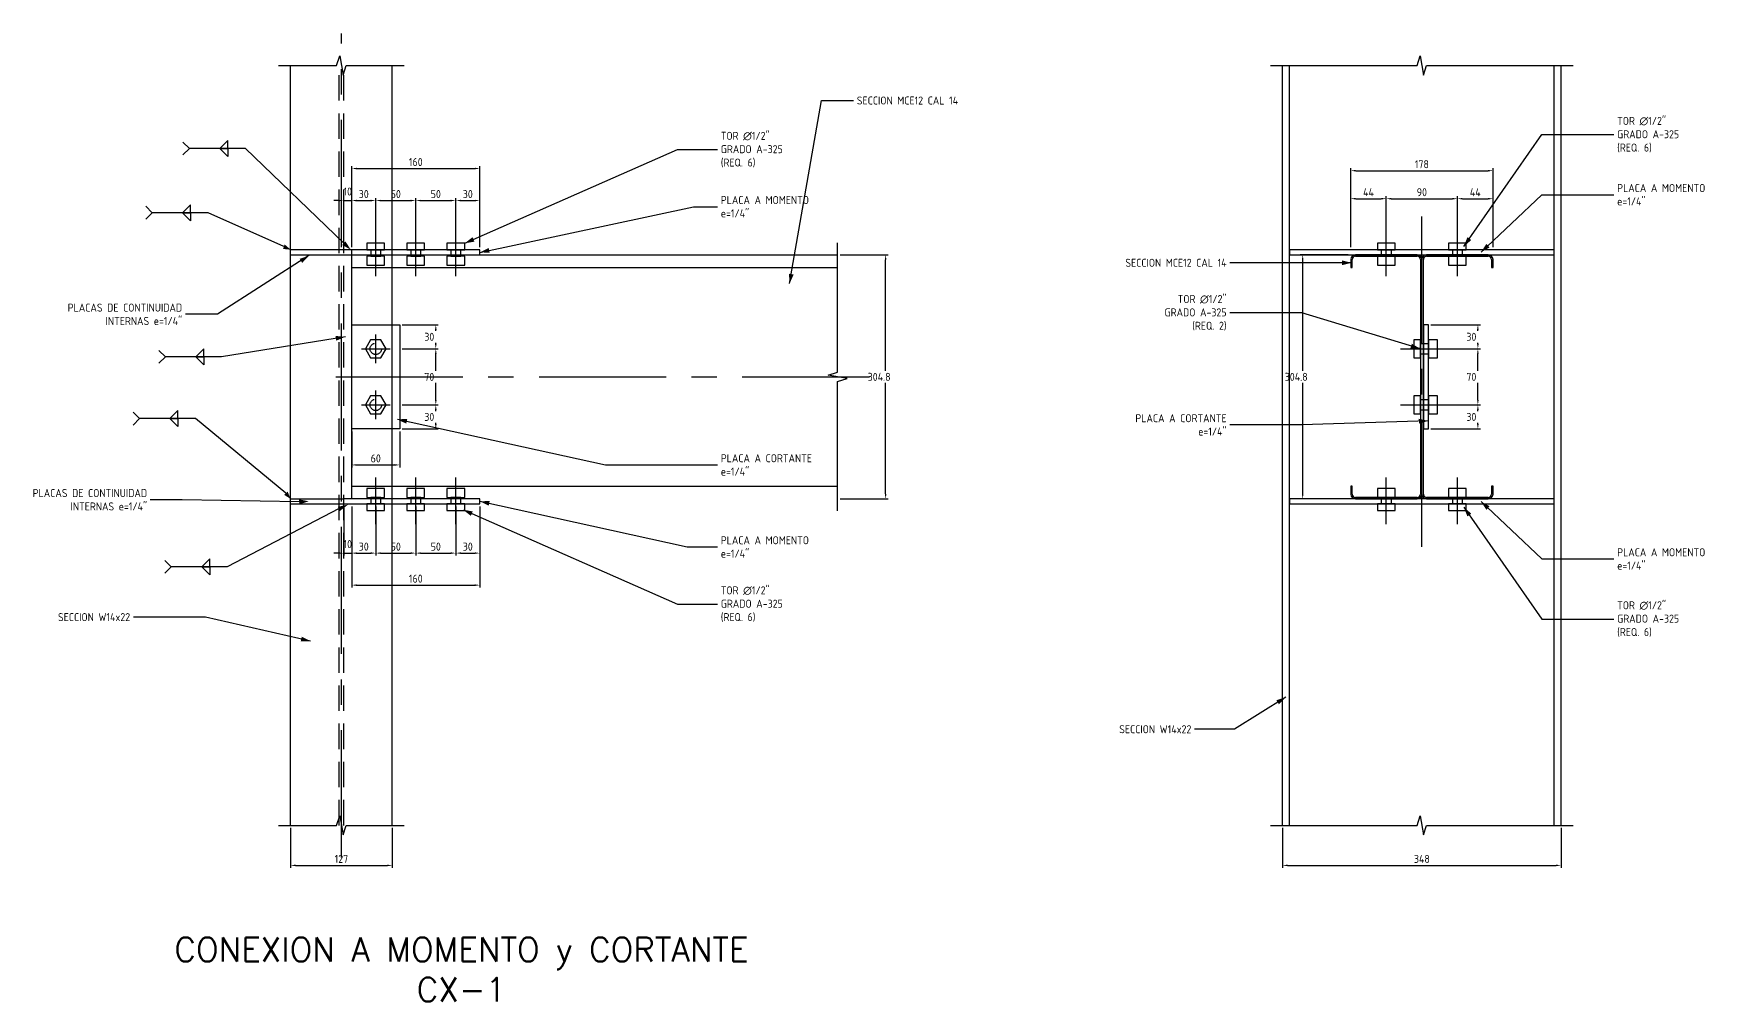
# Model space of a CAD drawing. Header units: millimetres. Extents: x -446 to 3740, y -2580 to 600.
# Drawn here: x -385 to 1703, y -780 to 429 of the extents above; entities that cross this region are included whole.
import ezdxf

# ---------------------------------------------------------------- set-up
doc = ezdxf.new("R2010")
doc.units = ezdxf.units.MM
doc.header["$LTSCALE"] = 5
doc.linetypes.add('CENTER', pattern=[50.8, 31.75, -6.35, 6.35, -6.35])
doc.linetypes.add('HIDDEN', pattern=[9.525, 6.35, -3.175])
doc.layers.add('TRAZO-01', color=8, linetype='Continuous')
doc.layers.add('TRAZOS-01', color=8, linetype='Continuous')
doc.styles.add('ISO Proportional', font='isocp.shx')
doc.styles.add('X200-000', font='simplex.shx')
doc.dimstyles.new('STD 05', dxfattribs={"dimscale": 5, "dimtxt": 2, "dimasz": 1.25, "dimexe": 0.625, "dimexo": 0.625, "dimtad": 1, "dimtih": 1, "dimtoh": 1, "dimzin": 12, "dimdsep": 46, "dimtxsty": 'ISO Proportional', "dimcen": 2.5, "dimclrt": 2, "dimazin": 3, "dimtfac": 1, "dimtmove": 0, "dimatfit": 1})

# ---------------------------------------------------------------- blocks, each defined once
blk = doc.blocks.new('*D3')
at = {"layer": 'Defpoints', "color": 0, "transparency": 16777216}
for p in [(92.9, 220.1), (42.9, 158.8), (92.9, 136.4)]:
    blk.add_point(p, dxfattribs=at)
at = {"layer": 'TRAZO-01', "color": 0, "lineweight": -2, "transparency": 16777216}
for p, q in [((42.9, 161.9), (42.9, 223.2)), ((49.1, 220.1), (86.6, 220.1)), ((92.9, 139.5), (92.9, 223.2))]:
    blk.add_line(p, q, dxfattribs=at)
at = {"layer": 'TRAZO-01', "color": 0, "transparency": 16777216}
for points in [[(49.1, 221.1), (49.1, 219.1), (42.9, 220.1)], [(86.6, 221.1), (86.6, 219.1), (92.9, 220.1)]]:
    blk.add_solid(points, dxfattribs=at)
at = {"layer": 'TRAZO-01', "color": 2, "transparency": 16777216, "insert": (67.9, 228.2), "char_height": 10, "attachment_point": 5, "style": 'ISO Proportional'}
blk.add_mtext('50', dxfattribs=at)
blk = doc.blocks.new('*D4')
at = {"layer": 'Defpoints', "color": 0, "transparency": 16777216}
for p in [(142.9, 220.1), (92.9, 158.8), (142.9, 159.4)]:
    blk.add_point(p, dxfattribs=at)
at = {"layer": 'TRAZO-01', "color": 0, "lineweight": -2, "transparency": 16777216}
for p, q in [((92.9, 161.9), (92.9, 223.2)), ((99.1, 220.1), (136.7, 220.1)), ((142.9, 162.5), (142.9, 223.2))]:
    blk.add_line(p, q, dxfattribs=at)
at = {"layer": 'TRAZO-01', "color": 0, "transparency": 16777216}
for points in [[(99.1, 221.1), (99.1, 219.1), (92.9, 220.1)], [(136.7, 221.1), (136.7, 219.1), (142.9, 220.1)]]:
    blk.add_solid(points, dxfattribs=at)
at = {"layer": 'TRAZO-01', "color": 2, "transparency": 16777216, "insert": (117.9, 228.2), "char_height": 10, "attachment_point": 5, "style": 'ISO Proportional'}
blk.add_mtext('50', dxfattribs=at)
blk = doc.blocks.new('*D5')
at = {"layer": 'Defpoints', "color": 0, "transparency": 16777216}
for p in [(172.9, 220.1), (142.9, 158.8), (172.9, 158.8)]:
    blk.add_point(p, dxfattribs=at)
at = {"layer": 'TRAZO-01', "color": 0, "lineweight": -2, "transparency": 16777216}
for p, q in [((142.9, 161.9), (142.9, 223.2)), ((149.2, 220.1), (166.7, 220.1)), ((172.9, 161.9), (172.9, 223.2))]:
    blk.add_line(p, q, dxfattribs=at)
at = {"layer": 'TRAZO-01', "color": 0, "transparency": 16777216}
for points in [[(149.2, 221.1), (149.2, 219.1), (142.9, 220.1)], [(166.7, 221.1), (166.7, 219.1), (172.9, 220.1)]]:
    blk.add_solid(points, dxfattribs=at)
at = {"layer": 'TRAZO-01', "color": 2, "transparency": 16777216, "insert": (157.9, 228.2), "char_height": 10, "attachment_point": 5, "style": 'ISO Proportional'}
blk.add_mtext('30', dxfattribs=at)
blk = doc.blocks.new('*D6')
at = {"layer": 'Defpoints', "color": 0, "transparency": 16777216}
for p in [(172.9, 260.1), (12.9, 158.8), (172.9, 158.8)]:
    blk.add_point(p, dxfattribs=at)
at = {"layer": 'TRAZO-01', "color": 0, "lineweight": -2, "transparency": 16777216}
for p, q in [((12.9, 161.9), (12.9, 263.2)), ((19.1, 260.1), (166.7, 260.1)), ((172.9, 161.9), (172.9, 263.2))]:
    blk.add_line(p, q, dxfattribs=at)
at = {"layer": 'TRAZO-01', "color": 0, "transparency": 16777216}
for points in [[(19.1, 261.1), (19.1, 259.1), (12.9, 260.1)], [(166.7, 261.1), (166.7, 259.1), (172.9, 260.1)]]:
    blk.add_solid(points, dxfattribs=at)
at = {"layer": 'TRAZO-01', "color": 2, "transparency": 16777216, "insert": (92.9, 268.2), "char_height": 10, "attachment_point": 5, "style": 'ISO Proportional'}
blk.add_mtext('160', dxfattribs=at)
blk = doc.blocks.new('*D9')
at = {"layer": 'Defpoints', "color": 0, "transparency": 16777216}
for p in [(42.9, -158.8), (92.9, -158.8), (92.9, -220.1)]:
    blk.add_point(p, dxfattribs=at)
at = {"layer": 'TRAZO-01', "color": 0, "lineweight": -2, "transparency": 16777216}
for p, q in [((42.9, -161.9), (42.9, -223.2)), ((92.9, -161.9), (92.9, -223.2)), ((49.1, -220.1), (86.7, -220.1))]:
    blk.add_line(p, q, dxfattribs=at)
at = {"layer": 'TRAZO-01', "color": 0, "transparency": 16777216}
for points in [[(49.1, -219.1), (49.1, -221.1), (42.9, -220.1)], [(86.7, -219.1), (86.7, -221.1), (92.9, -220.1)]]:
    blk.add_solid(points, dxfattribs=at)
at = {"layer": 'TRAZO-01', "color": 2, "transparency": 16777216, "insert": (67.9, -212), "char_height": 10, "attachment_point": 5, "style": 'ISO Proportional'}
blk.add_mtext('50', dxfattribs=at)
blk = doc.blocks.new('*D10')
at = {"layer": 'Defpoints', "color": 0, "transparency": 16777216}
for p in [(92.9, -158.8), (142.9, -158.8), (142.9, -220.1)]:
    blk.add_point(p, dxfattribs=at)
at = {"layer": 'TRAZO-01', "color": 0, "lineweight": -2, "transparency": 16777216}
for p, q in [((92.9, -161.9), (92.9, -223.2)), ((142.9, -161.9), (142.9, -223.2)), ((99.2, -220.1), (136.7, -220.1))]:
    blk.add_line(p, q, dxfattribs=at)
at = {"layer": 'TRAZO-01', "color": 0, "transparency": 16777216}
for points in [[(99.2, -219.1), (99.2, -221.1), (92.9, -220.1)], [(136.7, -219.1), (136.7, -221.1), (142.9, -220.1)]]:
    blk.add_solid(points, dxfattribs=at)
at = {"layer": 'TRAZO-01', "color": 2, "transparency": 16777216, "insert": (117.9, -212), "char_height": 10, "attachment_point": 5, "style": 'ISO Proportional'}
blk.add_mtext('50', dxfattribs=at)
blk = doc.blocks.new('*D11')
at = {"layer": 'Defpoints', "color": 0, "transparency": 16777216}
for p in [(142.9, -158.8), (172.9, -158.8), (172.9, -220.1)]:
    blk.add_point(p, dxfattribs=at)
at = {"layer": 'TRAZO-01', "color": 0, "lineweight": -2, "transparency": 16777216}
for p, q in [((142.9, -161.9), (142.9, -223.2)), ((172.9, -161.9), (172.9, -223.2)), ((149.2, -220.1), (166.7, -220.1))]:
    blk.add_line(p, q, dxfattribs=at)
at = {"layer": 'TRAZO-01', "color": 0, "transparency": 16777216}
for points in [[(149.2, -219.1), (149.2, -221.1), (142.9, -220.1)], [(166.7, -219.1), (166.7, -221.1), (172.9, -220.1)]]:
    blk.add_solid(points, dxfattribs=at)
at = {"layer": 'TRAZO-01', "color": 2, "transparency": 16777216, "insert": (157.9, -212), "char_height": 10, "attachment_point": 5, "style": 'ISO Proportional'}
blk.add_mtext('30', dxfattribs=at)
blk = doc.blocks.new('*D14')
at = {"layer": 'Defpoints', "color": 0, "transparency": 16777216}
for p in [(12.9, -65), (72.9, -65), (72.9, -110)]:
    blk.add_point(p, dxfattribs=at)
at = {"layer": 'TRAZO-01', "color": 0, "lineweight": -2, "transparency": 16777216}
for p, q in [((12.9, -68.1), (12.9, -113.1)), ((72.9, -68.1), (72.9, -113.1)), ((19.1, -110), (66.7, -110))]:
    blk.add_line(p, q, dxfattribs=at)
at = {"layer": 'TRAZO-01', "color": 0, "transparency": 16777216}
for points in [[(19.1, -109), (19.1, -111), (12.9, -110)], [(66.7, -109), (66.7, -111), (72.9, -110)]]:
    blk.add_solid(points, dxfattribs=at)
at = {"layer": 'TRAZO-01', "color": 2, "transparency": 16777216, "insert": (42.9, -101.9), "char_height": 10, "attachment_point": 5, "style": 'ISO Proportional'}
blk.add_mtext('60', dxfattribs=at)
blk = doc.blocks.new('*D67')
at = {"layer": 'Defpoints', "color": 0, "transparency": 16777216}
for p in [(1305.5, 222.4), (1261.1, 158.8), (1305.5, 158.8)]:
    blk.add_point(p, dxfattribs=at)
at = {"layer": 'TRAZO-01', "color": 0, "lineweight": -2, "transparency": 16777216}
for p, q in [((1261.1, 161.9), (1261.1, 225.5)), ((1267.3, 222.4), (1299.3, 222.4)), ((1305.5, 161.9), (1305.5, 225.5))]:
    blk.add_line(p, q, dxfattribs=at)
at = {"layer": 'TRAZO-01', "color": 0, "transparency": 16777216}
for points in [[(1267.3, 223.4), (1267.3, 221.4), (1261.1, 222.4)], [(1299.3, 223.4), (1299.3, 221.4), (1305.5, 222.4)]]:
    blk.add_solid(points, dxfattribs=at)
at = {"layer": 'TRAZO-01', "color": 2, "transparency": 16777216, "insert": (1283.3, 230.5), "char_height": 10, "width": 31.414, "attachment_point": 5, "style": 'ISO Proportional'}
blk.add_mtext('44', dxfattribs=at)
blk = doc.blocks.new('*D68')
at = {"layer": 'Defpoints', "color": 0, "transparency": 16777216}
for p in [(1394.5, 222.4), (1305.5, 158.8), (1394.5, 158.8)]:
    blk.add_point(p, dxfattribs=at)
at = {"layer": 'TRAZO-01', "color": 0, "lineweight": -2, "transparency": 16777216}
for p, q in [((1305.5, 161.9), (1305.5, 225.5)), ((1311.8, 222.4), (1388.2, 222.4)), ((1394.5, 161.9), (1394.5, 225.5))]:
    blk.add_line(p, q, dxfattribs=at)
at = {"layer": 'TRAZO-01', "color": 0, "transparency": 16777216}
for points in [[(1311.8, 223.4), (1311.8, 221.4), (1305.5, 222.4)], [(1388.2, 223.4), (1388.2, 221.4), (1394.5, 222.4)]]:
    blk.add_solid(points, dxfattribs=at)
at = {"layer": 'TRAZO-01', "color": 2, "transparency": 16777216, "insert": (1350, 230.5), "char_height": 10, "attachment_point": 5, "style": 'ISO Proportional'}
blk.add_mtext('90', dxfattribs=at)
blk = doc.blocks.new('*D69')
at = {"layer": 'Defpoints', "color": 0, "transparency": 16777216}
for p in [(1438.9, 222.4), (1394.5, 158.8), (1438.9, 158.8)]:
    blk.add_point(p, dxfattribs=at)
at = {"layer": 'TRAZO-01', "color": 0, "lineweight": -2, "transparency": 16777216}
for p, q in [((1394.5, 161.9), (1394.5, 225.5)), ((1400.7, 222.4), (1432.7, 222.4)), ((1438.9, 161.9), (1438.9, 225.5))]:
    blk.add_line(p, q, dxfattribs=at)
at = {"layer": 'TRAZO-01', "color": 0, "transparency": 16777216}
for points in [[(1400.7, 223.4), (1400.7, 221.4), (1394.5, 222.4)], [(1432.7, 223.4), (1432.7, 221.4), (1438.9, 222.4)]]:
    blk.add_solid(points, dxfattribs=at)
at = {"layer": 'TRAZO-01', "color": 2, "transparency": 16777216, "insert": (1416.7, 230.5), "char_height": 10, "attachment_point": 5, "style": 'ISO Proportional'}
blk.add_mtext('44', dxfattribs=at)
blk = doc.blocks.new('*D70')
at = {"layer": 'Defpoints', "color": 0, "transparency": 16777216}
for p in [(1438.9, 257.4), (1261.1, 158.8), (1438.9, 158.8)]:
    blk.add_point(p, dxfattribs=at)
at = {"layer": 'TRAZO-01', "color": 0, "lineweight": -2, "transparency": 16777216}
for p, q in [((1261.1, 161.9), (1261.1, 260.5)), ((1267.3, 257.4), (1432.7, 257.4)), ((1438.9, 161.9), (1438.9, 260.5))]:
    blk.add_line(p, q, dxfattribs=at)
at = {"layer": 'TRAZO-01', "color": 0, "transparency": 16777216}
for points in [[(1267.3, 258.4), (1267.3, 256.4), (1261.1, 257.4)], [(1432.7, 258.4), (1432.7, 256.4), (1438.9, 257.4)]]:
    blk.add_solid(points, dxfattribs=at)
at = {"layer": 'TRAZO-01', "color": 2, "transparency": 16777216, "insert": (1350, 265.5), "char_height": 10, "width": 26, "attachment_point": 5, "style": 'ISO Proportional'}
blk.add_mtext('178', dxfattribs=at)

msp = doc.modelspace()

# ---------------------------------------------------------------- linework, layer by layer
at = {"layer": 'TRAZOS-01', "color": 1, "linetype": 'CENTER'}
for p, q in [((0, -600), (0, 428.75)), ((1350, -212.4), (1350, 212.4)), ((1350, -212.4), (1350, 212.4)), ((42.9, 125.5), (42.9, 183.75)), ((92.899, 125.5), (92.899, 183.75)), ((142.903, 125.5), (142.903, 183.75)), ((1305.55, 125.5), (1305.55, 183.75)), ((1394.45, 125.5), (1394.45, 183.75)), ((42.9, 17), (42.9, 53)), ((24.9, 35), (60.9, 35)), ((1323.1, 35), (1383.25, 35)), ((-7.1, 0), (660, 0)), ((42.9, -53), (42.9, -17)), ((24.9, -35), (60.9, -35)), ((1323.1, -35), (1383.25, -35)), ((42.9, -183.75), (42.9, -125.5)), ((92.9, -183.75), (92.9, -125.5)), ((142.9, -183.75), (142.9, -125.5)), ((1305.55, -183.75), (1305.55, -125.5)), ((1394.45, -183.75), (1394.45, -125.5))]:
    msp.add_line(p, q, dxfattribs=at)
at = {"layer": 'TRAZOS-01', "color": 7}
for p, q in [((-63.5, -560), (-63.5, 388.75)), ((63.5, -560), (63.5, 388.75)), ((1176, -560), (1176, 388.75)), ((1184.5, -560), (1184.5, 388.75)), ((1515.5, -560), (1515.5, 388.75)), ((1524, -560), (1524, 388.75))]:
    msp.add_line(p, q, dxfattribs=at)
at = {"layer": 'TRAZOS-01', "color": 8, "linetype": 'HIDDEN'}
for p, q in [((-2.9, -560), (-2.9, 388.75)), ((2.9, -560), (2.9, 388.75))]:
    msp.add_line(p, q, dxfattribs=at)
at = {"layer": 'TRAZOS-01', "color": 2}
for p, q in [((560, 116.4), (600, 345)), ((600, 345), (640, 345)), ((-190, 285.1), (-198, 293.1)), ((1402.45, 162.75), (1500, 302.4)), ((1500, 302.4), (1590, 302.4)), ((-190, 285.1), (-198, 277.1)), ((-120, 285.1), (-190, 285.1)), ((2.9, 166.857), (-120, 285.1)), ((154.003, 166.75), (420, 283.75)), ((420, 283.75), (470, 283.75)), ((-236.5, 204.964), (-244.5, 212.964)), ((172.903, 155.4), (440, 212.4)), ((440, 212.4), (470, 212.4)), ((1423.9, 155.575), (1500, 227.4)), ((1500, 227.4), (1590, 227.4)), ((-236.5, 204.964), (-244.5, 196.964)), ((-166.5, 204.964), (-236.5, 204.964)), ((-72, 162.564), (-166.5, 204.964)), ((-40.522, 151.306), (-155.022, 78.056)), ((1200, 142.4), (1110, 142.4)), ((1262.1, 142.4), (1200, 142.4)), ((-155.022, 78.056), (-195.022, 78.056)), ((1200, 80), (1110, 80)), ((1348.1, 35), (1200, 80)), ((4.9, 50), (-150, 25)), ((-220, 25), (-228, 33)), ((-220, 25), (-228, 17)), ((-150, 25), (-220, 25)), ((-252.291, -52.143), (-260.291, -44.143)), ((-252.291, -52.143), (-260.291, -60.143)), ((-182.291, -52.143), (-252.291, -52.143)), ((-69.42, -145.206), (-182.291, -52.143)), ((69.9, -53), (330, -110)), ((1200, -60), (1110, -60)), ((1358.25, -55), (1200, -60)), ((330, -110), (470, -110)), ((-198.806, -153.46), (-238.806, -153.46)), ((-52.76, -155.983), (-198.806, -153.46)), ((-2.9, -164.502), (-142.611, -237.118)), ((172.9, -155.4), (432, -212.4)), ((1402.45, -162.75), (1500, -302.4)), ((1423.9, -155.575), (1500, -227.4)), ((162.9, -170.75), (420, -283.75)), ((-212.611, -237.118), (-220.611, -229.118)), ((432, -212.4), (470, -212.4)), ((1500, -227.4), (1590, -227.4)), ((-212.611, -237.118), (-220.611, -245.118)), ((-142.611, -237.118), (-212.611, -237.118)), ((420, -283.75), (470, -283.75)), ((-170, -300), (-260, -300)), ((-38.5, -330), (-170, -300)), ((1500, -302.4), (1590, -302.4)), ((1180, -400), (1116, -440)), ((1116, -440), (1066, -440))]:
    msp.add_line(p, q, dxfattribs=at)
at = {"layer": 'TRAZOS-01', "color": 40, "linetype": 'HIDDEN', "true_color": 0xf8d731}
msp.add_line((12.9, 152.4), (12.9, 158.75), dxfattribs=at)
at = {"layer": 'TRAZOS-01', "color": 4, "linetype": 'Continuous'}
msp.add_line((12.9, -152.4), (12.9, 152.4), dxfattribs=at)
at = {"layer": 'TRAZOS-01', "color": 4}
for p, q in [((63.5, 152.4), (620, 152.4)), ((1261.1, 146.503), (1261.1, 136.4)), ((1262.997, 136.4), (1262.997, 146.503)), ((1344.103, 152.4), (1266.997, 152.4)), ((1266.997, 150.503), (1344.103, 150.503)), ((1348.103, 146.503), (1348.103, -146.503)), ((1351.897, -146.503), (1351.897, 146.503)), ((1433.003, 152.4), (1355.897, 152.4)), ((1355.897, 150.503), (1433.003, 150.503)), ((1437.003, 146.503), (1437.003, 136.4)), ((1438.9, 136.4), (1438.9, 146.503)), ((12.9, 136.4), (63.5, 136.4)), ((63.5, 136.4), (620, 136.4)), ((1261.1, 136.4), (1262.997, 136.4)), ((1437.003, 136.4), (1438.9, 136.4)), ((12.9, -136.4), (63.5, -136.4)), ((63.5, -136.4), (620, -136.4)), ((1262.997, -136.4), (1261.1, -136.4)), ((1261.1, -136.4), (1261.1, -146.503)), ((1262.997, -146.503), (1262.997, -136.4)), ((1438.9, -136.4), (1437.003, -136.4)), ((1437.003, -136.4), (1437.003, -146.503)), ((1438.9, -146.503), (1438.9, -136.4)), ((1344.103, -150.503), (1266.997, -150.503)), ((1266.997, -152.4), (1344.103, -152.4)), ((1433.003, -150.503), (1355.897, -150.503)), ((1355.897, -152.4), (1433.003, -152.4))]:
    msp.add_line(p, q, dxfattribs=at)
at = {"layer": 'TRAZOS-01', "color": 2, "linetype": 'HIDDEN', "true_color": 0xf1eb1f}
msp.add_line((2.9, -158.75), (2.9, -152.4), dxfattribs=at)
at = {"layer": 'TRAZOS-01'}
for points in [[(-78.5, 388.75), (-6, 388.75), (-2, 400.75), (2, 376.75), (6, 388.75), (78.5, 388.75)], [(1161, 388.75), (1344, 388.75), (1348, 400.75), (1352, 376.75), (1356, 388.75), (1539, 388.75)], [(620, -167.4), (620, -6), (632, -2), (608, 2), (620, 6), (620, 167.4)], [(-78.5, -560), (-6, -560), (-2, -548), (2, -572), (6, -560), (78.5, -560)], [(1161, -560), (1344, -560), (1348, -548), (1352, -572), (1356, -560), (1539, -560)]]:
    msp.add_lwpolyline(points, dxfattribs=at)
at = {"layer": 'TRAZOS-01', "color": 2}
for points in [[(-142, 285.1), (-142, 295.1), (-152, 285.1)], [(-142, 285.1), (-142, 275.1), (-152, 285.1)], [(-188.5, 204.964), (-188.5, 214.964), (-198.5, 204.964)], [(-188.5, 204.964), (-188.5, 194.964), (-198.5, 204.964)], [(1184.5, 152.4), (1515.5, 152.4), (1515.5, 158.75), (1184.5, 158.75)], [(-172, 25), (-172, 35), (-182, 25)], [(-172, 25), (-172, 15), (-182, 25)], [(-204.291, -52.143), (-204.291, -42.143), (-214.291, -52.143)], [(-204.291, -52.143), (-204.291, -62.143), (-214.291, -52.143)], [(1184.5, -158.75), (1515.5, -158.75), (1515.5, -152.4), (1184.5, -152.4)], [(-164.611, -237.118), (-164.611, -227.118), (-174.611, -237.118)], [(-164.611, -237.118), (-164.611, -247.118), (-174.611, -237.118)]]:
    msp.add_lwpolyline(points, close=True, dxfattribs=at)
msp.add_lwpolyline([(-63.5, 152.4), (172.903, 152.4), (172.903, 158.75), (-63.5, 158.75)], dxfattribs=at)
at = {"layer": 'TRAZOS-01', "color": 4, "linetype": 'HIDDEN'}
msp.add_lwpolyline([(12.9, 152.4), (63.5, 152.4)], dxfattribs=at)
at = {"layer": 'TRAZOS-01', "color": 3, "linetype": 'HIDDEN'}
for points in [[(31.8, 158.75), (54, 158.75), (54, 166.75), (31.8, 166.75)], [(31.8, 139.4), (54, 139.4), (54, 150.5), (31.8, 150.5)], [(36.55, 150.5), (49.25, 150.5), (49.25, 158.75), (36.55, 158.75)], [(55.717, 35), (49.309, 46.1), (36.491, 46.1), (30.083, 35), (36.491, 23.9), (49.309, 23.9)], [(55.717, -35), (49.309, -23.9), (36.491, -23.9), (30.083, -35), (36.491, -46.1), (49.309, -46.1)], [(31.8, -150.5), (54, -150.5), (54, -139.4), (31.8, -139.4)], [(31.8, -166.75), (54, -166.75), (54, -158.75), (31.8, -158.75)], [(36.55, -158.75), (49.25, -158.75), (49.25, -150.5), (36.55, -150.5)]]:
    msp.add_lwpolyline(points, close=True, dxfattribs=at)
at = {"layer": 'TRAZOS-01', "color": 3}
for points in [[(81.799, 158.75), (103.999, 158.75), (103.999, 166.75), (81.799, 166.75)], [(81.799, 139.4), (103.999, 139.4), (103.999, 150.5), (81.799, 150.5)], [(86.549, 150.5), (99.249, 150.5), (99.249, 158.75), (86.549, 158.75)], [(131.803, 158.75), (154.003, 158.75), (154.003, 166.75), (131.803, 166.75)], [(131.803, 139.4), (154.003, 139.4), (154.003, 150.5), (131.803, 150.5)], [(136.553, 150.5), (149.253, 150.5), (149.253, 158.75), (136.553, 158.75)], [(1294.45, 158.75), (1316.65, 158.75), (1316.65, 166.75), (1294.45, 166.75)], [(1294.45, 139.4), (1316.65, 139.4), (1316.65, 150.5), (1294.45, 150.5)], [(1299.2, 150.5), (1311.9, 150.5), (1311.9, 158.75), (1299.2, 158.75)], [(1383.35, 158.75), (1405.55, 158.75), (1405.55, 166.75), (1383.35, 166.75)], [(1383.35, 139.4), (1405.55, 139.4), (1405.55, 150.5), (1383.35, 150.5)], [(1388.1, 150.5), (1400.8, 150.5), (1400.8, 158.75), (1388.1, 158.75)], [(1340.1, 23.9), (1348.1, 23.9), (1348.1, 46.1), (1340.1, 46.1)], [(1358.25, 23.9), (1369.35, 23.9), (1369.35, 46.1), (1358.25, 46.1)], [(1348.1, 28.65), (1358.25, 28.65), (1358.25, 41.35), (1348.1, 41.35)], [(1340.1, -46.1), (1348.1, -46.1), (1348.1, -23.9), (1340.1, -23.9)], [(1348.1, -41.35), (1358.25, -41.35), (1358.25, -28.65), (1348.1, -28.65)], [(1358.25, -46.1), (1369.35, -46.1), (1369.35, -23.9), (1358.25, -23.9)], [(81.8, -150.5), (104, -150.5), (104, -139.4), (81.8, -139.4)], [(131.8, -150.5), (154, -150.5), (154, -139.4), (131.8, -139.4)], [(1294.45, -150.5), (1316.65, -150.5), (1316.65, -139.4), (1294.45, -139.4)], [(1383.35, -150.5), (1405.55, -150.5), (1405.55, -139.4), (1383.35, -139.4)], [(81.8, -166.75), (104, -166.75), (104, -158.75), (81.8, -158.75)], [(86.55, -158.75), (99.25, -158.75), (99.25, -150.5), (86.55, -150.5)], [(131.8, -166.75), (154, -166.75), (154, -158.75), (131.8, -158.75)], [(136.55, -158.75), (149.25, -158.75), (149.25, -150.5), (136.55, -150.5)], [(1294.45, -166.75), (1316.65, -166.75), (1316.65, -158.75), (1294.45, -158.75)], [(1299.2, -158.75), (1311.9, -158.75), (1311.9, -150.5), (1299.2, -150.5)], [(1383.35, -166.75), (1405.55, -166.75), (1405.55, -158.75), (1383.35, -158.75)], [(1388.1, -158.75), (1400.8, -158.75), (1400.8, -150.5), (1388.1, -150.5)]]:
    msp.add_lwpolyline(points, close=True, dxfattribs=at)
at = {"layer": 'TRAZOS-01', "color": 40, "lineweight": -2, "true_color": 0xf8d731}
for points in [[(63.5, -65), (12.9, -65), (12.9, 65), (63.5, 65)], [(63.5, 65), (72.9, 65), (72.9, -65), (63.5, -65)]]:
    msp.add_lwpolyline(points, dxfattribs=at)
at = {"layer": 'TRAZOS-01', "color": 4}
msp.add_lwpolyline([(1351.9, -65), (1358.25, -65), (1358.25, 65), (1351.9, 65)], close=True, dxfattribs=at)
at = {"layer": 'TRAZOS-01', "color": 2, "linetype": 'ByBlock', "true_color": 0xf1eb1f}
for points in [[(-63.5, -152.4), (2.9, -152.4)], [(-63.5, -158.75), (2.9, -158.75)]]:
    msp.add_lwpolyline(points, dxfattribs=at)
at = {"layer": 'TRAZOS-01', "color": 2, "true_color": 0xf1eb1f}
msp.add_lwpolyline([(2.9, -158.75), (172.9, -158.75), (172.9, -152.4), (2.9, -152.4)], dxfattribs=at)
at = {"layer": 'TRAZOS-01', "color": 3, "linetype": 'HIDDEN'}
for centre in [(42.9, 35), (42.9, -35)]:
    msp.add_circle(centre, 7.15, dxfattribs=at)
at = {"layer": 'TRAZOS-01', "color": 4}
for centre, radius, start, end in [((1266.997, 146.503), 5.897, 90, 180), ((1266.997, 146.503), 4, 90, 180), ((1344.103, 146.503), 5.897, 0, 90), ((1344.103, 146.503), 4, 0, 90), ((1355.897, 146.503), 5.897, 90, 180), ((1355.897, 146.503), 4, 90, 180), ((1433.003, 146.503), 5.897, 0, 90), ((1433.003, 146.503), 4, 0, 90), ((1266.997, -146.503), 5.897, 180, 270), ((1266.997, -146.503), 4, 180, 270), ((1344.103, -146.503), 5.897, 270, 0), ((1344.103, -146.503), 4, 270, 0), ((1355.897, -146.503), 5.897, 180, 270), ((1355.897, -146.503), 4, 180, 270), ((1433.003, -146.503), 5.897, 270, 0), ((1433.003, -146.503), 4, 270, 0)]:
    msp.add_arc(centre, radius, start, end, dxfattribs=at)
at = {"layer": 'TRAZOS-01', "color": 2}
for points in [[(11.748, 158.75), (0.873, 164.645), (4.927, 169.069)], [(154.003, 166.75), (163.782, 174.325), (166.196, 168.832)], [(1402.45, 162.75), (1406.862, 174.306), (1411.781, 170.87)], [(-63.5, 158.75), (-72.967, 159.724), (-71.033, 165.404)], [(-40.522, 151.306), (-49.014, 142.312), (-52.247, 147.366)], [(172.903, 155.4), (183.978, 160.908), (185.267, 155.048)], [(1423.9, 155.575), (1430.568, 165.993), (1434.686, 161.63)], [(560, 116.4), (559.113, 128.737), (565.023, 127.703)], [(1262.1, 142.4), (1250.1, 139.4), (1250.1, 145.4)], [(4.9, 50), (-6.469, 45.126), (-7.425, 51.05)], [(1348.1, 35), (1335.746, 35.618), (1337.49, 41.359)], [(69.9, -53), (82.264, -52.638), (80.98, -58.499)], [(1358.25, -55), (1346.351, -58.377), (1346.161, -52.38)], [(-63.5, -152.4), (-71.548, -147.32), (-67.291, -143.092)], [(-40.77, -155.494), (-52.637, -158.981), (-52.882, -152.986)], [(8.431, -159.361), (-2.507, -168.018), (-4.433, -162.335)], [(151.914, -165.922), (164.107, -168.004), (161.693, -173.496)], [(172.9, -155.4), (185.264, -155.048), (183.975, -160.908)], [(1402.45, -162.75), (1411.781, -170.87), (1406.862, -174.306)], [(1423.9, -155.575), (1434.686, -161.63), (1430.568, -165.993)], [(-38.5, -330), (-50.867, -330.256), (-49.532, -324.406)], [(1180, -400), (1171.414, -408.904), (1168.234, -403.816)]]:
    msp.add_solid(points, dxfattribs=at)

# ---------------------------------------------------------------- texts
at = {"layer": 'TRAZO-01', "color": 7, "insert": (150, -720), "char_height": 30, "width": 836.37851, "attachment_point": 5, "style": 'X200-000'}
msp.add_mtext('CONEXION A MOMENTO y CORTANTE', dxfattribs=at)
at = {"layer": 'TRAZO-01', "color": 7, "insert": (150, -765), "char_height": 30, "attachment_point": 5, "style": 'X200-000'}
msp.add_mtext('CX-1', dxfattribs=at)
at = {"layer": 'TRAZOS-01', "color": 2, "char_height": 10, "style": 'ISO Proportional'}
for s, insert, attachment_point in [('SECCION MCE12 CAL 14', (644, 345), 4), ('TOR ∅1/2"\\PGRADO A-325\\P(REQ. 6)', (1594, 302.4), 4), ('TOR ∅1/2"\\PGRADO A-325\\P(REQ. 6)', (474, 283.75), 4), ('PLACA A MOMENTO\\Pe=1/4"', (1594, 227.4), 4), ('PLACA A MOMENTO\\Pe=1/4"', (474, 212.4), 4), ('SECCION MCE12 CAL 14', (1106, 142.4), 6), ('PLACAS DE CONTINUIDAD\\PINTERNAS e=1/4"', (-199.022, 78.056), 6), ('TOR ∅1/2"\\PGRADO A-325\\P(REQ. 2)', (1106, 80), 6), ('PLACA A CORTANTE\\Pe=1/4"', (1106, -60), 6), ('PLACA A CORTANTE\\Pe=1/4"', (474, -110), 4), ('PLACAS DE CONTINUIDAD\\PINTERNAS e=1/4"', (-242.806, -153.46), 6), ('PLACA A MOMENTO\\Pe=1/4"', (474, -212.4), 4), ('PLACA A MOMENTO\\Pe=1/4"', (1594, -227.4), 4), ('TOR ∅1/2"\\PGRADO A-325\\P(REQ. 6)', (474, -283.75), 4), ('TOR ∅1/2"\\PGRADO A-325\\P(REQ. 6)', (1594, -302.4), 4), ('SECCION W14x22', (-264, -300), 6), ('SECCION W14x22', (1062, -440), 6)]:
    msp.add_mtext(s, dxfattribs=dict(at, insert=insert, attachment_point=attachment_point))

# ---------------------------------------------------------------- dimensions: what is measured, and where the dimension line sits
at = {"layer": 'TRAZO-01'}
for base, p1, p2, picture, middle in [((172.903, 260.1), (12.9, 158.75), (172.903, 158.75), '*D6', (92.901, 268.225)), ((92.899, 220.1), (42.9, 158.75), (92.899, 136.4), '*D3', (67.899, 228.225)), ((142.903, 220.1), (92.899, 158.75), (142.903, 159.42), '*D4', (117.901, 228.225)), ((172.903, 220.1), (142.903, 158.75), (172.903, 158.75), '*D5', (157.903, 228.225)), ((72.9, -110), (12.9, -65), (72.9, -65), '*D14', (42.9, -101.875)), ((92.9, -220.1), (42.9, -158.75), (92.9, -158.75), '*D9', (67.9, -211.975)), ((142.9, -220.1), (92.9, -158.75), (142.9, -158.75), '*D10', (117.9, -211.975)), ((172.9, -220.1), (142.9, -158.75), (172.9, -158.75), '*D11', (157.9, -211.975))]:
    dim = msp.add_linear_dim(base=base, p1=p1, p2=p2, dimstyle='STD 05', dxfattribs=at)
    dim.commit()
    dim.dimension.update_dxf_attribs({"geometry": picture, "text_midpoint": middle})
for base, p1, p2, text, picture, middle in [((1438.9, 257.4), (1261.1, 158.75), (1438.9, 158.75), '178', '*D70', (1350, 265.525)), ((1305.55, 222.4), (1261.1, 158.75), (1305.55, 158.75), '44', '*D67', (1283.325, 230.525)), ((1394.45, 222.4), (1305.55, 158.75), (1394.45, 158.75), '90', '*D68', (1350, 230.525)), ((1438.9, 222.4), (1394.45, 158.75), (1438.9, 158.75), '44', '*D69', (1416.675, 230.525))]:
    dim = msp.add_linear_dim(base=base, p1=p1, p2=p2, text=text, dimstyle='STD 05', dxfattribs=at)
    dim.commit()
    dim.dimension.update_dxf_attribs({"geometry": picture, "text_midpoint": middle})
for base, p1, p2 in [((2.9, 220.1), (2.9, 158.75), (12.9, 158.75)), ((12.9, 220.1), (12.9, 158.75), (42.9, 158.75)), ((2.9, -220.1), (2.9, -158.75), (12.9, -158.75)), ((12.9, -220.1), (12.9, -158.75), (42.9, -158.75)), ((12.9, -260.1), (12.9, -158.75), (172.9, -158.75)), ((-63.5, -610), (-63.5, -560), (63.5, -560)), ((1176, -610), (1176, -560), (1524, -560))]:
    msp.add_linear_dim(base=base, p1=p1, p2=p2, dimstyle='STD 05', dxfattribs=at).render()
for base, p1, p2 in [((680, -152.4), (620, -152.4), (620, 152.4)), ((1201.1, -152.4), (1261.1, -152.4), (1261.1, 152.4)), ((117.9, 35), (72.9, 35), (72.9, 65)), ((1420, 35), (1358.25, 35), (1358.25, 65)), ((117.9, -35), (72.9, -35), (72.9, 35)), ((1420, -35), (1358.25, -35), (1358.25, 35)), ((117.9, -65), (72.9, -65), (72.9, -35)), ((1420, -65), (1358.25, -65), (1358.25, -35))]:
    msp.add_linear_dim(base=base, p1=p1, p2=p2, angle=90, dimstyle='STD 05', dxfattribs=at).render()

doc.saveas('drawing.dxf')
